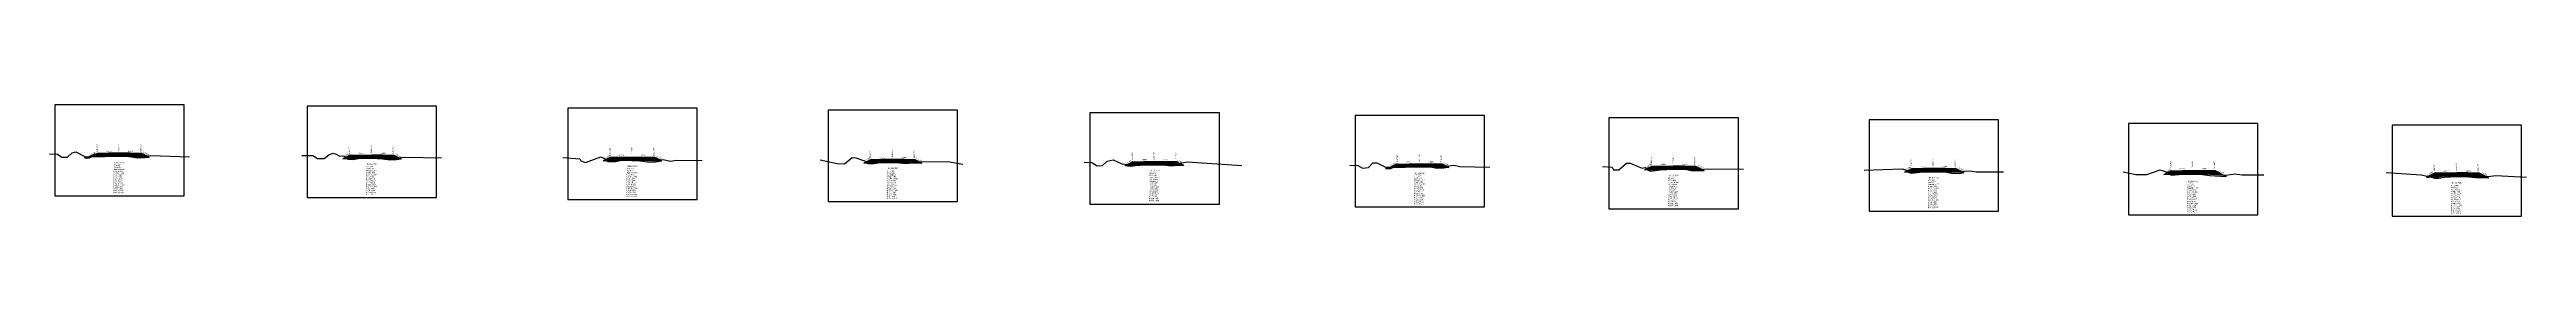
# Model space of a CAD drawing. Extents: x -7 to 78429, y 1189 to 1262.
# Drawn here: x 65571 to 66139, y 1199 to 1224 of the extents above; entities that cross this region are included whole.
import ezdxf
from ezdxf.enums import TextEntityAlignment as Align

# ---------------------------------------------------------------- set-up
doc = ezdxf.new("R2010")
doc.units = 0

msp = doc.modelspace()

# ---------------------------------------------------------------- linework, layer by layer
at = {"layer": 'A4_BORDER', "color": 7}
for points in [[(65572.356, 1203.246), (65602.056, 1203.246), (65602.056, 1224.246), (65572.356, 1224.246), (65572.356, 1203.246)], [(65630.261, 1202.916), (65659.961, 1202.916), (65659.961, 1223.916), (65630.261, 1223.916), (65630.261, 1202.916)], [(65690.039, 1202.453), (65719.739, 1202.453), (65719.739, 1223.453), (65690.039, 1223.453), (65690.039, 1202.453)], [(65749.778, 1201.961), (65779.478, 1201.961), (65779.478, 1222.961), (65749.778, 1222.961), (65749.778, 1201.961)], [(65809.844, 1201.403), (65839.544, 1201.403), (65839.544, 1222.403), (65809.844, 1222.403), (65809.844, 1201.403)], [(65870.677, 1200.757), (65900.377, 1200.757), (65900.377, 1221.757), (65870.677, 1221.757), (65870.677, 1200.757)], [(65928.9, 1200.257), (65958.6, 1200.257), (65958.6, 1221.257), (65928.9, 1221.257), (65928.9, 1200.257)], [(65988.579, 1199.778), (66018.279, 1199.778), (66018.279, 1220.778), (65988.579, 1220.778), (65988.579, 1199.778)], [(66048.07, 1198.917), (66077.77, 1198.917), (66077.77, 1219.917), (66048.07, 1219.917), (66048.07, 1198.917)], [(66108.572, 1198.582), (66138.272, 1198.582), (66138.272, 1219.582), (66108.572, 1219.582), (66108.572, 1198.582)]]:
    msp.add_lwpolyline(points, dxfattribs=at)
at = {"layer": 'CLEAR_GROUND', "color": 8}
for points in [[(65579.155, 1212.096), (65579.369, 1211.987), (65580.343, 1212.006), (65581.622, 1212.637), (65582.423, 1212.327), (65584.888, 1212.404), (65587.197, 1212.413), (65589.387, 1212.316), (65591.46, 1212.055), (65593.002, 1212.11), (65594.008, 1212.195)], [(65638.855, 1212.003), (65639.646, 1211.735), (65640.651, 1211.669), (65642.491, 1211.922), (65645.069, 1211.938), (65647.569, 1211.78), (65649.205, 1211.593), (65650.799, 1211.667), (65651.841, 1211.766)], [(65698.555, 1211.477), (65699.277, 1211.151), (65700.978, 1211.222), (65702.529, 1211.497), (65703.722, 1211.52), (65704.851, 1211.424), (65706.618, 1211.306), (65708.335, 1211.085), (65709.708, 1211.054), (65711.096, 1211.294), (65711.568, 1211.304)], [(65758.255, 1210.95), (65758.882, 1210.727), (65759.797, 1210.669), (65760.821, 1210.83), (65761.78, 1210.967), (65764.605, 1210.952), (65766.144, 1210.911), (65767.59, 1210.737), (65769.011, 1210.845), (65771.177, 1210.862)], [(65817.955, 1210.253), (65819.152, 1210.11), (65820.945, 1210.357), (65824.685, 1210.498), (65826.542, 1210.447), (65827.877, 1210.286), (65829.273, 1210.299), (65830.807, 1210.565)], [(65877.655, 1209.607), (65878.845, 1209.538), (65880.179, 1210.264), (65880.654, 1209.968), (65885.532, 1210.034), (65888.003, 1209.935), (65889.31, 1209.672), (65891.027, 1209.718), (65892.052, 1209.844)], [(65937.355, 1209.395), (65938.462, 1208.991), (65940.676, 1209.288), (65943.757, 1209.421), (65946.375, 1209.388), (65948.156, 1209.015), (65950.645, 1209.102), (65950.72, 1209.107)], [(65997.055, 1208.89), (65998.205, 1208.51), (66000.298, 1208.716), (66003.434, 1208.831), (66006.325, 1208.728), (66007.48, 1208.526), (66009.243, 1208.424), (66010.328, 1208.628)], [(66056.755, 1208.481), (66058.046, 1208.069), (66060.418, 1208.288), (66062.906, 1208.277), (66065.065, 1208.221), (66066.774, 1207.948), (66070.512, 1207.767)], [(66116.455, 1207.565), (66116.637, 1207.527), (66117.303, 1207.685), (66118.258, 1207.385), (66119.319, 1207.36), (66120.595, 1207.55), (66123.435, 1207.744), (66126.168, 1207.678), (66127.786, 1207.464), (66130.55, 1207.419), (66130.654, 1207.432)]]:
    msp.add_lwpolyline(points, dxfattribs=at)
at = {"layer": 'DESIGN_ROAD_TRIMMED', "color": 1}
for points in [[(65579.155, 1212.096), (65580.206, 1212.096), (65582.206, 1213.096), (65582.206, 1213.096), (65582.101, 1213.043), (65582.101, 1213.043), (65581.785, 1212.885), (65581.785, 1212.885), (65581.47, 1212.728), (65581.47, 1212.728), (65581.154, 1212.57), (65581.154, 1212.57), (65580.838, 1212.412), (65580.838, 1212.412), (65580.522, 1212.254), (65587.206, 1212.421), (65587.206, 1212.571), (65587.206, 1212.571), (65587.206, 1212.721), (65587.206, 1212.721), (65587.206, 1212.871), (65587.206, 1212.871), (65587.206, 1213.021), (65587.206, 1213.021), (65587.206, 1213.171), (65587.206, 1213.171), (65587.206, 1213.221), (65587.206, 1213.221), (65587.206, 1213.221), (65587.206, 1213.221), (65587.206, 1213.221), (65587.206, 1213.171), (65587.206, 1213.171), (65587.206, 1213.021), (65587.206, 1213.021), (65587.206, 1212.871), (65587.206, 1212.871), (65587.206, 1212.721), (65587.206, 1212.721), (65587.206, 1212.571), (65587.206, 1212.571), (65587.206, 1212.421), (65593.891, 1212.254), (65593.575, 1212.412), (65593.575, 1212.412), (65593.259, 1212.57), (65593.259, 1212.57), (65592.943, 1212.728), (65592.943, 1212.728), (65592.627, 1212.885), (65592.627, 1212.885), (65592.312, 1213.043), (65592.312, 1213.043), (65592.206, 1213.096), (65592.206, 1213.096), (65594.008, 1212.195)], [(65638.855, 1212.003), (65640.111, 1212.631), (65640.111, 1212.631), (65640.006, 1212.578), (65640.006, 1212.578), (65639.69, 1212.42), (65639.69, 1212.42), (65639.374, 1212.263), (65639.374, 1212.263), (65639.059, 1212.105), (65639.059, 1212.105), (65638.743, 1211.947), (65638.743, 1211.947), (65638.427, 1211.789), (65645.111, 1211.956), (65645.111, 1212.106), (65645.111, 1212.106), (65645.111, 1212.256), (65645.111, 1212.256), (65645.111, 1212.406), (65645.111, 1212.406), (65645.111, 1212.556), (65645.111, 1212.556), (65645.111, 1212.706), (65645.111, 1212.706), (65645.111, 1212.756), (65645.111, 1212.756), (65645.111, 1212.756), (65645.111, 1212.756), (65645.111, 1212.756), (65645.111, 1212.706), (65645.111, 1212.706), (65645.111, 1212.556), (65645.111, 1212.556), (65645.111, 1212.406), (65645.111, 1212.406), (65645.111, 1212.256), (65645.111, 1212.256), (65645.111, 1212.106), (65645.111, 1212.106), (65645.111, 1211.956), (65651.796, 1211.789), (65651.48, 1211.947), (65651.48, 1211.947), (65651.164, 1212.105), (65651.164, 1212.105), (65650.848, 1212.263), (65650.848, 1212.263), (65650.532, 1212.42), (65650.532, 1212.42), (65650.217, 1212.578), (65650.217, 1212.578), (65650.111, 1212.631), (65650.111, 1212.631), (65651.841, 1211.766)], [(65698.555, 1211.477), (65699.889, 1212.144), (65699.889, 1212.144), (65699.783, 1212.091), (65699.783, 1212.091), (65699.468, 1211.933), (65699.468, 1211.933), (65699.152, 1211.776), (65699.152, 1211.776), (65698.836, 1211.618), (65698.836, 1211.618), (65698.52, 1211.46), (65698.52, 1211.46), (65698.204, 1211.302), (65704.889, 1211.469), (65704.889, 1211.619), (65704.889, 1211.619), (65704.889, 1211.769), (65704.889, 1211.769), (65704.889, 1211.919), (65704.889, 1211.919), (65704.889, 1212.069), (65704.889, 1212.069), (65704.889, 1212.219), (65704.889, 1212.219), (65704.889, 1212.269), (65704.889, 1212.269), (65704.889, 1212.269), (65704.889, 1212.269), (65704.889, 1212.269), (65704.889, 1212.219), (65704.889, 1212.219), (65704.889, 1212.069), (65704.889, 1212.069), (65704.889, 1211.919), (65704.889, 1211.919), (65704.889, 1211.769), (65704.889, 1211.769), (65704.889, 1211.619), (65704.889, 1211.619), (65704.889, 1211.469), (65711.573, 1211.302), (65711.257, 1211.46), (65711.257, 1211.46), (65710.941, 1211.618), (65710.941, 1211.618), (65710.625, 1211.776), (65710.625, 1211.776), (65710.31, 1211.933), (65710.31, 1211.933), (65709.994, 1212.091), (65709.994, 1212.091), (65709.889, 1212.144), (65709.889, 1212.144), (65711.568, 1211.304)], [(65758.255, 1210.95), (65759.628, 1211.636), (65759.628, 1211.636), (65759.523, 1211.583), (65759.523, 1211.583), (65759.207, 1211.425), (65759.207, 1211.425), (65758.891, 1211.268), (65758.891, 1211.268), (65758.575, 1211.11), (65758.575, 1211.11), (65758.26, 1210.952), (65758.26, 1210.952), (65757.944, 1210.794), (65764.628, 1210.961), (65764.628, 1211.111), (65764.628, 1211.111), (65764.628, 1211.261), (65764.628, 1211.261), (65764.628, 1211.411), (65764.628, 1211.411), (65764.628, 1211.561), (65764.628, 1211.561), (65764.628, 1211.711), (65764.628, 1211.711), (65764.628, 1211.761), (65764.628, 1211.761), (65764.628, 1211.761), (65764.628, 1211.761), (65764.628, 1211.761), (65764.628, 1211.711), (65764.628, 1211.711), (65764.628, 1211.561), (65764.628, 1211.561), (65764.628, 1211.411), (65764.628, 1211.411), (65764.628, 1211.261), (65764.628, 1211.261), (65764.628, 1211.111), (65764.628, 1211.111), (65764.628, 1210.961), (65771.312, 1210.794), (65770.996, 1210.952), (65770.996, 1210.952), (65770.681, 1211.11), (65770.681, 1211.11), (65770.365, 1211.268), (65770.365, 1211.268), (65770.049, 1211.425), (65770.049, 1211.425), (65769.733, 1211.583), (65769.733, 1211.583), (65769.628, 1211.636), (65769.628, 1211.636), (65771.177, 1210.862)], [(65817.955, 1210.253), (65819.694, 1211.122), (65819.694, 1211.122), (65819.589, 1211.069), (65819.589, 1211.069), (65819.273, 1210.911), (65819.273, 1210.911), (65818.957, 1210.754), (65818.957, 1210.754), (65818.641, 1210.596), (65818.641, 1210.596), (65818.326, 1210.438), (65818.326, 1210.438), (65818.01, 1210.28), (65824.694, 1210.447), (65824.694, 1210.597), (65824.694, 1210.597), (65824.694, 1210.747), (65824.694, 1210.747), (65824.694, 1210.897), (65824.694, 1210.897), (65824.694, 1211.047), (65824.694, 1211.047), (65824.694, 1211.197), (65824.694, 1211.197), (65824.694, 1211.247), (65824.694, 1211.247), (65824.694, 1211.247), (65824.694, 1211.247), (65824.694, 1211.247), (65824.694, 1211.197), (65824.694, 1211.197), (65824.694, 1211.047), (65824.694, 1211.047), (65824.694, 1210.897), (65824.694, 1210.897), (65824.694, 1210.747), (65824.694, 1210.747), (65824.694, 1210.597), (65824.694, 1210.597), (65824.694, 1210.447), (65831.378, 1210.28), (65831.062, 1210.438), (65831.062, 1210.438), (65830.747, 1210.596), (65830.747, 1210.596), (65830.431, 1210.754), (65830.431, 1210.754), (65830.115, 1210.911), (65830.115, 1210.911), (65829.799, 1211.069), (65829.799, 1211.069), (65829.694, 1211.122), (65829.694, 1211.122), (65830.807, 1210.565)], [(65877.655, 1209.607), (65878.527, 1209.607), (65880.527, 1210.607), (65880.527, 1210.607), (65880.422, 1210.554), (65880.422, 1210.554), (65880.106, 1210.396), (65880.106, 1210.396), (65879.79, 1210.239), (65879.79, 1210.239), (65879.474, 1210.081), (65879.474, 1210.081), (65879.158, 1209.923), (65879.158, 1209.923), (65878.843, 1209.765), (65885.527, 1209.932), (65885.527, 1210.082), (65885.527, 1210.082), (65885.527, 1210.232), (65885.527, 1210.232), (65885.527, 1210.382), (65885.527, 1210.382), (65885.527, 1210.532), (65885.527, 1210.532), (65885.527, 1210.682), (65885.527, 1210.682), (65885.527, 1210.732), (65885.527, 1210.732), (65885.527, 1210.732), (65885.527, 1210.732), (65885.527, 1210.732), (65885.527, 1210.682), (65885.527, 1210.682), (65885.527, 1210.532), (65885.527, 1210.532), (65885.527, 1210.382), (65885.527, 1210.382), (65885.527, 1210.232), (65885.527, 1210.232), (65885.527, 1210.082), (65885.527, 1210.082), (65885.527, 1209.932), (65892.211, 1209.765), (65891.895, 1209.923), (65891.895, 1209.923), (65891.58, 1210.081), (65891.58, 1210.081), (65891.264, 1210.239), (65891.264, 1210.239), (65890.948, 1210.396), (65890.948, 1210.396), (65890.632, 1210.554), (65890.632, 1210.554), (65890.527, 1210.607), (65890.527, 1210.607), (65892.052, 1209.844)], [(65937.355, 1209.395), (65938.75, 1210.092), (65938.75, 1210.092), (65938.645, 1210.039), (65938.645, 1210.039), (65938.329, 1209.881), (65938.329, 1209.881), (65938.013, 1209.724), (65938.013, 1209.724), (65937.697, 1209.566), (65937.697, 1209.566), (65937.382, 1209.408), (65937.382, 1209.408), (65937.066, 1209.25), (65943.75, 1209.417), (65943.75, 1209.567), (65943.75, 1209.567), (65943.75, 1209.717), (65943.75, 1209.717), (65943.75, 1209.867), (65943.75, 1209.867), (65943.75, 1210.017), (65943.75, 1210.017), (65943.75, 1210.167), (65943.75, 1210.167), (65943.75, 1210.217), (65943.75, 1210.217), (65943.75, 1210.217), (65943.75, 1210.217), (65943.75, 1210.217), (65943.75, 1210.167), (65943.75, 1210.167), (65943.75, 1210.017), (65943.75, 1210.017), (65943.75, 1209.867), (65943.75, 1209.867), (65943.75, 1209.717), (65943.75, 1209.717), (65943.75, 1209.567), (65943.75, 1209.567), (65943.75, 1209.417), (65950.434, 1209.25), (65950.119, 1209.408), (65950.119, 1209.408), (65949.803, 1209.566), (65949.803, 1209.566), (65949.487, 1209.724), (65949.487, 1209.724), (65949.171, 1209.881), (65949.171, 1209.881), (65948.855, 1210.039), (65948.855, 1210.039), (65948.75, 1210.092), (65948.75, 1210.092), (65950.72, 1209.107)], [(65997.055, 1208.89), (65998.429, 1209.577), (65998.429, 1209.577), (65998.324, 1209.524), (65998.324, 1209.524), (65998.008, 1209.366), (65998.008, 1209.366), (65997.692, 1209.209), (65997.692, 1209.209), (65997.376, 1209.051), (65997.376, 1209.051), (65997.06, 1208.893), (65997.06, 1208.893), (65996.745, 1208.735), (66003.429, 1208.902), (66003.429, 1209.052), (66003.429, 1209.052), (66003.429, 1209.202), (66003.429, 1209.202), (66003.429, 1209.352), (66003.429, 1209.352), (66003.429, 1209.502), (66003.429, 1209.502), (66003.429, 1209.652), (66003.429, 1209.652), (66003.429, 1209.702), (66003.429, 1209.702), (66003.429, 1209.702), (66003.429, 1209.702), (66003.429, 1209.702), (66003.429, 1209.652), (66003.429, 1209.652), (66003.429, 1209.502), (66003.429, 1209.502), (66003.429, 1209.352), (66003.429, 1209.352), (66003.429, 1209.202), (66003.429, 1209.202), (66003.429, 1209.052), (66003.429, 1209.052), (66003.429, 1208.902), (66010.113, 1208.735), (66009.797, 1208.893), (66009.797, 1208.893), (66009.482, 1209.051), (66009.482, 1209.051), (66009.166, 1209.209), (66009.166, 1209.209), (66008.85, 1209.366), (66008.85, 1209.366), (66008.534, 1209.524), (66008.534, 1209.524), (66008.429, 1209.577), (66008.429, 1209.577), (66010.328, 1208.628)], [(66056.755, 1208.481), (66057.92, 1209.063), (66057.92, 1209.063), (66057.815, 1209.01), (66057.815, 1209.01), (66057.499, 1208.852), (66057.499, 1208.852), (66057.183, 1208.695), (66057.183, 1208.695), (66056.868, 1208.537), (66056.868, 1208.537), (66056.552, 1208.379), (66056.552, 1208.379), (66056.236, 1208.221), (66062.92, 1208.388), (66062.92, 1208.538), (66062.92, 1208.538), (66062.92, 1208.688), (66062.92, 1208.688), (66062.92, 1208.838), (66062.92, 1208.838), (66062.92, 1208.988), (66062.92, 1208.988), (66062.92, 1209.138), (66062.92, 1209.138), (66062.92, 1209.188), (66062.92, 1209.188), (66062.92, 1209.188), (66062.92, 1209.188), (66062.92, 1209.188), (66062.92, 1209.138), (66062.92, 1209.138), (66062.92, 1208.988), (66062.92, 1208.988), (66062.92, 1208.838), (66062.92, 1208.838), (66062.92, 1208.688), (66062.92, 1208.688), (66062.92, 1208.538), (66062.92, 1208.538), (66062.92, 1208.388), (66069.604, 1208.221), (66069.289, 1208.379), (66069.289, 1208.379), (66068.973, 1208.537), (66068.973, 1208.537), (66068.657, 1208.695), (66068.657, 1208.695), (66068.341, 1208.852), (66068.341, 1208.852), (66068.025, 1209.01), (66068.025, 1209.01), (66067.92, 1209.063), (66067.92, 1209.063), (66070.512, 1207.767)], [(66116.455, 1207.565), (66118.422, 1208.548), (66118.422, 1208.548), (66118.316, 1208.495), (66118.316, 1208.495), (66118.001, 1208.337), (66118.001, 1208.337), (66117.685, 1208.18), (66117.685, 1208.18), (66117.369, 1208.022), (66117.369, 1208.022), (66117.053, 1207.864), (66117.053, 1207.864), (66116.737, 1207.706), (66123.422, 1207.873), (66123.422, 1208.023), (66123.422, 1208.023), (66123.422, 1208.173), (66123.422, 1208.173), (66123.422, 1208.323), (66123.422, 1208.323), (66123.422, 1208.473), (66123.422, 1208.473), (66123.422, 1208.623), (66123.422, 1208.623), (66123.422, 1208.673), (66123.422, 1208.673), (66123.422, 1208.673), (66123.422, 1208.673), (66123.422, 1208.673), (66123.422, 1208.623), (66123.422, 1208.623), (66123.422, 1208.473), (66123.422, 1208.473), (66123.422, 1208.323), (66123.422, 1208.323), (66123.422, 1208.173), (66123.422, 1208.173), (66123.422, 1208.023), (66123.422, 1208.023), (66123.422, 1207.873), (66130.106, 1207.706), (66129.79, 1207.864), (66129.79, 1207.864), (66129.474, 1208.022), (66129.474, 1208.022), (66129.159, 1208.18), (66129.159, 1208.18), (66128.843, 1208.337), (66128.843, 1208.337), (66128.527, 1208.495), (66128.527, 1208.495), (66128.422, 1208.548), (66128.422, 1208.548), (66130.654, 1207.432)]]:
    msp.add_lwpolyline(points, dxfattribs=at)
at = {"layer": 'FINISHED_ROAD', "color": 2}
for points in [[(65580.206, 1212.096), (65582.206, 1213.096), (65582.206, 1213.096), (65587.206, 1213.221), (65592.206, 1213.096), (65592.206, 1213.096)], [(65640.111, 1212.631), (65640.111, 1212.631), (65645.111, 1212.756), (65650.111, 1212.631), (65650.111, 1212.631)], [(65699.889, 1212.144), (65699.889, 1212.144), (65704.889, 1212.269), (65709.889, 1212.144), (65709.889, 1212.144)], [(65759.628, 1211.636), (65759.628, 1211.636), (65764.628, 1211.761), (65769.628, 1211.636), (65769.628, 1211.636)], [(65819.694, 1211.122), (65819.694, 1211.122), (65824.694, 1211.247), (65829.694, 1211.122), (65829.694, 1211.122)], [(65878.527, 1209.607), (65880.527, 1210.607), (65880.527, 1210.607), (65885.527, 1210.732), (65890.527, 1210.607), (65890.527, 1210.607)], [(65938.75, 1210.092), (65938.75, 1210.092), (65943.75, 1210.217), (65948.75, 1210.092), (65948.75, 1210.092)], [(65998.429, 1209.577), (65998.429, 1209.577), (66003.429, 1209.702), (66008.429, 1209.577), (66008.429, 1209.577)], [(66057.92, 1209.063), (66057.92, 1209.063), (66062.92, 1209.188), (66067.92, 1209.063), (66067.92, 1209.063)], [(66118.422, 1208.548), (66118.422, 1208.548), (66123.422, 1208.673), (66128.422, 1208.548), (66128.422, 1208.548)]]:
    msp.add_lwpolyline(points, dxfattribs=at)
at = {"layer": 'LAYER_0', "color": 4}
for points in [[(65582.206, 1213.096), (65582.101, 1213.043), (65587.206, 1213.171), (65587.206, 1213.221)], [(65640.111, 1212.631), (65640.006, 1212.578), (65645.111, 1212.706), (65645.111, 1212.756)], [(65699.889, 1212.144), (65699.783, 1212.091), (65704.889, 1212.219), (65704.889, 1212.269)], [(65759.628, 1211.636), (65759.523, 1211.583), (65764.628, 1211.711), (65764.628, 1211.761)], [(65819.694, 1211.122), (65819.589, 1211.069), (65824.694, 1211.197), (65824.694, 1211.247)], [(65880.527, 1210.607), (65880.422, 1210.554), (65885.527, 1210.682), (65885.527, 1210.732)], [(65938.75, 1210.092), (65938.645, 1210.039), (65943.75, 1210.167), (65943.75, 1210.217)], [(65998.429, 1209.577), (65998.324, 1209.524), (66003.429, 1209.652), (66003.429, 1209.702)], [(66057.92, 1209.063), (66057.815, 1209.01), (66062.92, 1209.138), (66062.92, 1209.188)], [(66118.422, 1208.548), (66118.316, 1208.495), (66123.422, 1208.623), (66123.422, 1208.673)]]:
    msp.add_lwpolyline(points, dxfattribs=at)
at = {"layer": 'LAYER_1', "color": 4}
for points in [[(65582.101, 1213.043), (65581.785, 1212.885), (65587.206, 1213.021), (65587.206, 1213.171)], [(65640.006, 1212.578), (65639.69, 1212.42), (65645.111, 1212.556), (65645.111, 1212.706)], [(65699.783, 1212.091), (65699.468, 1211.933), (65704.889, 1212.069), (65704.889, 1212.219)], [(65759.523, 1211.583), (65759.207, 1211.425), (65764.628, 1211.561), (65764.628, 1211.711)], [(65819.589, 1211.069), (65819.273, 1210.911), (65824.694, 1211.047), (65824.694, 1211.197)], [(65880.422, 1210.554), (65880.106, 1210.396), (65885.527, 1210.532), (65885.527, 1210.682)], [(65938.645, 1210.039), (65938.329, 1209.881), (65943.75, 1210.017), (65943.75, 1210.167)], [(65998.324, 1209.524), (65998.008, 1209.366), (66003.429, 1209.502), (66003.429, 1209.652)], [(66057.815, 1209.01), (66057.499, 1208.852), (66062.92, 1208.988), (66062.92, 1209.138)], [(66118.316, 1208.495), (66118.001, 1208.337), (66123.422, 1208.473), (66123.422, 1208.623)]]:
    msp.add_lwpolyline(points, dxfattribs=at)
at = {"layer": 'LAYER_10', "color": 6}
for points in [[(65593.259, 1212.57), (65593.575, 1212.412), (65587.206, 1212.571), (65587.206, 1212.721)], [(65651.164, 1212.105), (65651.48, 1211.947), (65645.111, 1212.106), (65645.111, 1212.256)], [(65710.941, 1211.618), (65711.257, 1211.46), (65704.889, 1211.619), (65704.889, 1211.769)], [(65770.681, 1211.11), (65770.996, 1210.952), (65764.628, 1211.111), (65764.628, 1211.261)], [(65830.747, 1210.596), (65831.062, 1210.438), (65824.694, 1210.597), (65824.694, 1210.747)], [(65891.58, 1210.081), (65891.895, 1209.923), (65885.527, 1210.082), (65885.527, 1210.232)], [(65949.803, 1209.566), (65950.119, 1209.408), (65943.75, 1209.567), (65943.75, 1209.717)], [(66009.482, 1209.051), (66009.797, 1208.893), (66003.429, 1209.052), (66003.429, 1209.202)], [(66068.973, 1208.537), (66069.289, 1208.379), (66062.92, 1208.538), (66062.92, 1208.688)], [(66129.474, 1208.022), (66129.79, 1207.864), (66123.422, 1208.023), (66123.422, 1208.173)]]:
    msp.add_lwpolyline(points, dxfattribs=at)
at = {"layer": 'LAYER_11', "color": 6}
for points in [[(65593.575, 1212.412), (65593.891, 1212.254), (65587.206, 1212.421), (65587.206, 1212.571)], [(65651.48, 1211.947), (65651.796, 1211.789), (65645.111, 1211.956), (65645.111, 1212.106)], [(65711.257, 1211.46), (65711.573, 1211.302), (65704.889, 1211.469), (65704.889, 1211.619)], [(65770.996, 1210.952), (65771.312, 1210.794), (65764.628, 1210.961), (65764.628, 1211.111)], [(65831.062, 1210.438), (65831.378, 1210.28), (65824.694, 1210.447), (65824.694, 1210.597)], [(65891.895, 1209.923), (65892.211, 1209.765), (65885.527, 1209.932), (65885.527, 1210.082)], [(65950.119, 1209.408), (65950.434, 1209.25), (65943.75, 1209.417), (65943.75, 1209.567)], [(66009.797, 1208.893), (66010.113, 1208.735), (66003.429, 1208.902), (66003.429, 1209.052)], [(66069.289, 1208.379), (66069.604, 1208.221), (66062.92, 1208.388), (66062.92, 1208.538)], [(66129.79, 1207.864), (66130.106, 1207.706), (66123.422, 1207.873), (66123.422, 1208.023)]]:
    msp.add_lwpolyline(points, dxfattribs=at)
at = {"layer": 'LAYER_2', "color": 4}
for points in [[(65581.785, 1212.885), (65581.47, 1212.728), (65587.206, 1212.871), (65587.206, 1213.021)], [(65639.69, 1212.42), (65639.374, 1212.263), (65645.111, 1212.406), (65645.111, 1212.556)], [(65699.468, 1211.933), (65699.152, 1211.776), (65704.889, 1211.919), (65704.889, 1212.069)], [(65759.207, 1211.425), (65758.891, 1211.268), (65764.628, 1211.411), (65764.628, 1211.561)], [(65819.273, 1210.911), (65818.957, 1210.754), (65824.694, 1210.897), (65824.694, 1211.047)], [(65880.106, 1210.396), (65879.79, 1210.239), (65885.527, 1210.382), (65885.527, 1210.532)], [(65938.329, 1209.881), (65938.013, 1209.724), (65943.75, 1209.867), (65943.75, 1210.017)], [(65998.008, 1209.366), (65997.692, 1209.209), (66003.429, 1209.352), (66003.429, 1209.502)], [(66057.499, 1208.852), (66057.183, 1208.695), (66062.92, 1208.838), (66062.92, 1208.988)], [(66118.001, 1208.337), (66117.685, 1208.18), (66123.422, 1208.323), (66123.422, 1208.473)]]:
    msp.add_lwpolyline(points, dxfattribs=at)
at = {"layer": 'LAYER_3', "color": 4}
for points in [[(65581.47, 1212.728), (65581.154, 1212.57), (65587.206, 1212.721), (65587.206, 1212.871)], [(65639.374, 1212.263), (65639.059, 1212.105), (65645.111, 1212.256), (65645.111, 1212.406)], [(65699.152, 1211.776), (65698.836, 1211.618), (65704.889, 1211.769), (65704.889, 1211.919)], [(65758.891, 1211.268), (65758.575, 1211.11), (65764.628, 1211.261), (65764.628, 1211.411)], [(65818.957, 1210.754), (65818.641, 1210.596), (65824.694, 1210.747), (65824.694, 1210.897)], [(65879.79, 1210.239), (65879.474, 1210.081), (65885.527, 1210.232), (65885.527, 1210.382)], [(65938.013, 1209.724), (65937.697, 1209.566), (65943.75, 1209.717), (65943.75, 1209.867)], [(65997.692, 1209.209), (65997.376, 1209.051), (66003.429, 1209.202), (66003.429, 1209.352)], [(66057.183, 1208.695), (66056.868, 1208.537), (66062.92, 1208.688), (66062.92, 1208.838)], [(66117.685, 1208.18), (66117.369, 1208.022), (66123.422, 1208.173), (66123.422, 1208.323)]]:
    msp.add_lwpolyline(points, dxfattribs=at)
at = {"layer": 'LAYER_4', "color": 4}
for points in [[(65581.154, 1212.57), (65580.838, 1212.412), (65587.206, 1212.571), (65587.206, 1212.721)], [(65639.059, 1212.105), (65638.743, 1211.947), (65645.111, 1212.106), (65645.111, 1212.256)], [(65698.836, 1211.618), (65698.52, 1211.46), (65704.889, 1211.619), (65704.889, 1211.769)], [(65758.575, 1211.11), (65758.26, 1210.952), (65764.628, 1211.111), (65764.628, 1211.261)], [(65818.641, 1210.596), (65818.326, 1210.438), (65824.694, 1210.597), (65824.694, 1210.747)], [(65879.474, 1210.081), (65879.158, 1209.923), (65885.527, 1210.082), (65885.527, 1210.232)], [(65937.697, 1209.566), (65937.382, 1209.408), (65943.75, 1209.567), (65943.75, 1209.717)], [(65997.376, 1209.051), (65997.06, 1208.893), (66003.429, 1209.052), (66003.429, 1209.202)], [(66056.868, 1208.537), (66056.552, 1208.379), (66062.92, 1208.538), (66062.92, 1208.688)], [(66117.369, 1208.022), (66117.053, 1207.864), (66123.422, 1208.023), (66123.422, 1208.173)]]:
    msp.add_lwpolyline(points, dxfattribs=at)
at = {"layer": 'LAYER_5', "color": 4}
for points in [[(65580.838, 1212.412), (65580.522, 1212.254), (65587.206, 1212.421), (65587.206, 1212.571)], [(65638.743, 1211.947), (65638.427, 1211.789), (65645.111, 1211.956), (65645.111, 1212.106)], [(65698.52, 1211.46), (65698.204, 1211.302), (65704.889, 1211.469), (65704.889, 1211.619)], [(65758.26, 1210.952), (65757.944, 1210.794), (65764.628, 1210.961), (65764.628, 1211.111)], [(65818.326, 1210.438), (65818.01, 1210.28), (65824.694, 1210.447), (65824.694, 1210.597)], [(65879.158, 1209.923), (65878.843, 1209.765), (65885.527, 1209.932), (65885.527, 1210.082)], [(65937.382, 1209.408), (65937.066, 1209.25), (65943.75, 1209.417), (65943.75, 1209.567)], [(65997.06, 1208.893), (65996.745, 1208.735), (66003.429, 1208.902), (66003.429, 1209.052)], [(66056.552, 1208.379), (66056.236, 1208.221), (66062.92, 1208.388), (66062.92, 1208.538)], [(66117.053, 1207.864), (66116.737, 1207.706), (66123.422, 1207.873), (66123.422, 1208.023)]]:
    msp.add_lwpolyline(points, dxfattribs=at)
at = {"layer": 'LAYER_6', "color": 6}
for points in [[(65592.206, 1213.096), (65592.312, 1213.043), (65587.206, 1213.171), (65587.206, 1213.221)], [(65650.111, 1212.631), (65650.217, 1212.578), (65645.111, 1212.706), (65645.111, 1212.756)], [(65709.889, 1212.144), (65709.994, 1212.091), (65704.889, 1212.219), (65704.889, 1212.269)], [(65769.628, 1211.636), (65769.733, 1211.583), (65764.628, 1211.711), (65764.628, 1211.761)], [(65829.694, 1211.122), (65829.799, 1211.069), (65824.694, 1211.197), (65824.694, 1211.247)], [(65890.527, 1210.607), (65890.632, 1210.554), (65885.527, 1210.682), (65885.527, 1210.732)], [(65948.75, 1210.092), (65948.855, 1210.039), (65943.75, 1210.167), (65943.75, 1210.217)], [(66008.429, 1209.577), (66008.534, 1209.524), (66003.429, 1209.652), (66003.429, 1209.702)], [(66067.92, 1209.063), (66068.025, 1209.01), (66062.92, 1209.138), (66062.92, 1209.188)], [(66128.422, 1208.548), (66128.527, 1208.495), (66123.422, 1208.623), (66123.422, 1208.673)]]:
    msp.add_lwpolyline(points, dxfattribs=at)
at = {"layer": 'LAYER_7', "color": 6}
for points in [[(65592.312, 1213.043), (65592.627, 1212.885), (65587.206, 1213.021), (65587.206, 1213.171)], [(65650.217, 1212.578), (65650.532, 1212.42), (65645.111, 1212.556), (65645.111, 1212.706)], [(65709.994, 1212.091), (65710.31, 1211.933), (65704.889, 1212.069), (65704.889, 1212.219)], [(65769.733, 1211.583), (65770.049, 1211.425), (65764.628, 1211.561), (65764.628, 1211.711)], [(65829.799, 1211.069), (65830.115, 1210.911), (65824.694, 1211.047), (65824.694, 1211.197)], [(65890.632, 1210.554), (65890.948, 1210.396), (65885.527, 1210.532), (65885.527, 1210.682)], [(65948.855, 1210.039), (65949.171, 1209.881), (65943.75, 1210.017), (65943.75, 1210.167)], [(66008.534, 1209.524), (66008.85, 1209.366), (66003.429, 1209.502), (66003.429, 1209.652)], [(66068.025, 1209.01), (66068.341, 1208.852), (66062.92, 1208.988), (66062.92, 1209.138)], [(66128.527, 1208.495), (66128.843, 1208.337), (66123.422, 1208.473), (66123.422, 1208.623)]]:
    msp.add_lwpolyline(points, dxfattribs=at)
at = {"layer": 'LAYER_8', "color": 6}
for points in [[(65592.627, 1212.885), (65592.943, 1212.728), (65587.206, 1212.871), (65587.206, 1213.021)], [(65650.532, 1212.42), (65650.848, 1212.263), (65645.111, 1212.406), (65645.111, 1212.556)], [(65710.31, 1211.933), (65710.625, 1211.776), (65704.889, 1211.919), (65704.889, 1212.069)], [(65770.049, 1211.425), (65770.365, 1211.268), (65764.628, 1211.411), (65764.628, 1211.561)], [(65830.115, 1210.911), (65830.431, 1210.754), (65824.694, 1210.897), (65824.694, 1211.047)], [(65890.948, 1210.396), (65891.264, 1210.239), (65885.527, 1210.382), (65885.527, 1210.532)], [(65949.171, 1209.881), (65949.487, 1209.724), (65943.75, 1209.867), (65943.75, 1210.017)], [(66008.85, 1209.366), (66009.166, 1209.209), (66003.429, 1209.352), (66003.429, 1209.502)], [(66068.341, 1208.852), (66068.657, 1208.695), (66062.92, 1208.838), (66062.92, 1208.988)], [(66128.843, 1208.337), (66129.159, 1208.18), (66123.422, 1208.323), (66123.422, 1208.473)]]:
    msp.add_lwpolyline(points, dxfattribs=at)
at = {"layer": 'LAYER_9', "color": 6}
for points in [[(65592.943, 1212.728), (65593.259, 1212.57), (65587.206, 1212.721), (65587.206, 1212.871)], [(65650.848, 1212.263), (65651.164, 1212.105), (65645.111, 1212.256), (65645.111, 1212.406)], [(65710.625, 1211.776), (65710.941, 1211.618), (65704.889, 1211.769), (65704.889, 1211.919)], [(65770.365, 1211.268), (65770.681, 1211.11), (65764.628, 1211.261), (65764.628, 1211.411)], [(65830.431, 1210.754), (65830.747, 1210.596), (65824.694, 1210.747), (65824.694, 1210.897)], [(65891.264, 1210.239), (65891.58, 1210.081), (65885.527, 1210.232), (65885.527, 1210.382)], [(65949.487, 1209.724), (65949.803, 1209.566), (65943.75, 1209.717), (65943.75, 1209.867)], [(66009.166, 1209.209), (66009.482, 1209.051), (66003.429, 1209.202), (66003.429, 1209.352)], [(66068.657, 1208.695), (66068.973, 1208.537), (66062.92, 1208.688), (66062.92, 1208.838)], [(66129.159, 1208.18), (66129.474, 1208.022), (66123.422, 1208.173), (66123.422, 1208.323)]]:
    msp.add_lwpolyline(points, dxfattribs=at)
at = {"layer": 'NATURAL_GROUND', "color": 3}
for points in [[(65571.172, 1212.936), (65572.991, 1212.857), (65573.965, 1212.162), (65575.291, 1212.208), (65576.369, 1213.207), (65577.208, 1213.43), (65579.438, 1212.288), (65580.27, 1212.305), (65581.607, 1212.964), (65582.474, 1212.629), (65584.882, 1212.704), (65587.203, 1212.713), (65589.412, 1212.615), (65591.473, 1212.356), (65592.984, 1212.41), (65594.373, 1212.527), (65603.279, 1212.269)], [(65629.016, 1212.559), (65631.591, 1212.582), (65632.645, 1211.871), (65634.179, 1211.844), (65635.259, 1212.727), (65636.183, 1213.072), (65636.955, 1212.857), (65637.776, 1212.406), (65638.449, 1212.457), (65639.705, 1212.032), (65640.64, 1211.97), (65642.469, 1212.222), (65645.077, 1212.238), (65647.595, 1212.079), (65649.215, 1211.894), (65650.778, 1211.966), (65652.753, 1212.155), (65661.124, 1212.017)], [(65688.904, 1212.085), (65692.848, 1211.771), (65693.068, 1211.349), (65694.088, 1210.946), (65697.618, 1212.23), (65699.336, 1211.454), (65700.946, 1211.521), (65702.5, 1211.797), (65703.732, 1211.82), (65704.874, 1211.723), (65706.648, 1211.605), (65708.358, 1211.385), (65709.686, 1211.355), (65711.067, 1211.593), (65711.908, 1211.612), (65713.624, 1211.26), (65714.976, 1211.504), (65720.891, 1211.415)], [(65747.986, 1211.553), (65751.878, 1210.705), (65753.572, 1210.673), (65755.291, 1212.111), (65756.162, 1212.012), (65758.943, 1211.024), (65759.783, 1210.97), (65760.777, 1211.126), (65761.759, 1211.267), (65764.61, 1211.252), (65766.166, 1211.211), (65767.597, 1211.038), (65768.998, 1211.145), (65777.278, 1211.208), (65780.648, 1210.588)], [(65808.549, 1211.061), (65810.262, 1210.992), (65811.504, 1210.184), (65812.704, 1210.229), (65813.81, 1211.29), (65815.156, 1211.535), (65817.126, 1210.654), (65819.149, 1210.412), (65820.919, 1210.656), (65824.683, 1210.798), (65826.564, 1210.747), (65827.894, 1210.586), (65829.246, 1210.599), (65832.251, 1211.121), (65844.708, 1210.263)], [(65869.474, 1210.342), (65871.316, 1210.25), (65872.381, 1209.674), (65873.741, 1209.813), (65874.773, 1210.872), (65875.672, 1210.908), (65877.683, 1209.906), (65878.777, 1209.843), (65880.189, 1210.611), (65880.738, 1210.269), (65885.536, 1210.334), (65888.039, 1210.234), (65889.336, 1209.972), (65891.005, 1210.017), (65893.371, 1210.31), (65894.71, 1210.032), (65901.545, 1209.857)], [(65927.402, 1210.004), (65929.65, 1209.862), (65929.956, 1209.293), (65931.145, 1209.283), (65932.916, 1210.797), (65933.805, 1210.773), (65936.495, 1209.633), (65937.147, 1209.79), (65938.495, 1209.298), (65940.649, 1209.587), (65943.752, 1209.721), (65946.408, 1209.688), (65948.182, 1209.316), (65950.63, 1209.402), (65951.571, 1209.463), (65959.771, 1209.43)], [(65987.418, 1209.198), (65996.153, 1209.504), (65998.239, 1208.815), (66000.278, 1209.016), (66003.434, 1209.131), (66006.356, 1209.027), (66007.515, 1208.824), (66009.224, 1208.726), (66010.873, 1209.035), (66012.241, 1208.971), (66013.122, 1208.776), (66019.384, 1208.817)], [(66046.881, 1208.803), (66049.78, 1208.182), (66052.335, 1208.2), (66055.345, 1209.244), (66058.079, 1208.374), (66060.405, 1208.588), (66062.91, 1208.577), (66065.093, 1208.52), (66066.805, 1208.246), (66070.51, 1208.067), (66072.5, 1208.351), (66074.138, 1208.132), (66079.121, 1208.08)], [(66107.214, 1208.616), (66115.266, 1208.116), (66116.633, 1207.834), (66117.315, 1207.995), (66118.308, 1207.684), (66119.301, 1207.661), (66120.563, 1207.848), (66123.429, 1208.044), (66126.192, 1207.978), (66127.809, 1207.763), (66130.534, 1207.719), (66132.382, 1207.953), (66139.388, 1207.543)]]:
    msp.add_lwpolyline(points, dxfattribs=at)
at = {"layer": 'STRUCTURE_LEFT', "color": 4}
for points in [[(65582.206, 1213.096), (65582.101, 1213.043), (65582.101, 1213.043), (65581.785, 1212.885), (65581.785, 1212.885), (65581.47, 1212.728), (65581.47, 1212.728), (65581.154, 1212.57), (65581.154, 1212.57), (65580.838, 1212.412), (65580.838, 1212.412), (65580.522, 1212.254), (65587.206, 1212.421), (65587.206, 1212.571), (65587.206, 1212.571), (65587.206, 1212.721), (65587.206, 1212.721), (65587.206, 1212.871), (65587.206, 1212.871), (65587.206, 1213.021), (65587.206, 1213.021), (65587.206, 1213.171), (65587.206, 1213.171), (65587.206, 1213.221), (65587.206, 1213.221)], [(65640.111, 1212.631), (65640.006, 1212.578), (65640.006, 1212.578), (65639.69, 1212.42), (65639.69, 1212.42), (65639.374, 1212.263), (65639.374, 1212.263), (65639.059, 1212.105), (65639.059, 1212.105), (65638.743, 1211.947), (65638.743, 1211.947), (65638.427, 1211.789), (65645.111, 1211.956), (65645.111, 1212.106), (65645.111, 1212.106), (65645.111, 1212.256), (65645.111, 1212.256), (65645.111, 1212.406), (65645.111, 1212.406), (65645.111, 1212.556), (65645.111, 1212.556), (65645.111, 1212.706), (65645.111, 1212.706), (65645.111, 1212.756), (65645.111, 1212.756)], [(65699.889, 1212.144), (65699.783, 1212.091), (65699.783, 1212.091), (65699.468, 1211.933), (65699.468, 1211.933), (65699.152, 1211.776), (65699.152, 1211.776), (65698.836, 1211.618), (65698.836, 1211.618), (65698.52, 1211.46), (65698.52, 1211.46), (65698.204, 1211.302), (65704.889, 1211.469), (65704.889, 1211.619), (65704.889, 1211.619), (65704.889, 1211.769), (65704.889, 1211.769), (65704.889, 1211.919), (65704.889, 1211.919), (65704.889, 1212.069), (65704.889, 1212.069), (65704.889, 1212.219), (65704.889, 1212.219), (65704.889, 1212.269), (65704.889, 1212.269)], [(65759.628, 1211.636), (65759.523, 1211.583), (65759.523, 1211.583), (65759.207, 1211.425), (65759.207, 1211.425), (65758.891, 1211.268), (65758.891, 1211.268), (65758.575, 1211.11), (65758.575, 1211.11), (65758.26, 1210.952), (65758.26, 1210.952), (65757.944, 1210.794), (65764.628, 1210.961), (65764.628, 1211.111), (65764.628, 1211.111), (65764.628, 1211.261), (65764.628, 1211.261), (65764.628, 1211.411), (65764.628, 1211.411), (65764.628, 1211.561), (65764.628, 1211.561), (65764.628, 1211.711), (65764.628, 1211.711), (65764.628, 1211.761), (65764.628, 1211.761)], [(65819.694, 1211.122), (65819.589, 1211.069), (65819.589, 1211.069), (65819.273, 1210.911), (65819.273, 1210.911), (65818.957, 1210.754), (65818.957, 1210.754), (65818.641, 1210.596), (65818.641, 1210.596), (65818.326, 1210.438), (65818.326, 1210.438), (65818.01, 1210.28), (65824.694, 1210.447), (65824.694, 1210.597), (65824.694, 1210.597), (65824.694, 1210.747), (65824.694, 1210.747), (65824.694, 1210.897), (65824.694, 1210.897), (65824.694, 1211.047), (65824.694, 1211.047), (65824.694, 1211.197), (65824.694, 1211.197), (65824.694, 1211.247), (65824.694, 1211.247)], [(65880.527, 1210.607), (65880.422, 1210.554), (65880.422, 1210.554), (65880.106, 1210.396), (65880.106, 1210.396), (65879.79, 1210.239), (65879.79, 1210.239), (65879.474, 1210.081), (65879.474, 1210.081), (65879.158, 1209.923), (65879.158, 1209.923), (65878.843, 1209.765), (65885.527, 1209.932), (65885.527, 1210.082), (65885.527, 1210.082), (65885.527, 1210.232), (65885.527, 1210.232), (65885.527, 1210.382), (65885.527, 1210.382), (65885.527, 1210.532), (65885.527, 1210.532), (65885.527, 1210.682), (65885.527, 1210.682), (65885.527, 1210.732), (65885.527, 1210.732)], [(65938.75, 1210.092), (65938.645, 1210.039), (65938.645, 1210.039), (65938.329, 1209.881), (65938.329, 1209.881), (65938.013, 1209.724), (65938.013, 1209.724), (65937.697, 1209.566), (65937.697, 1209.566), (65937.382, 1209.408), (65937.382, 1209.408), (65937.066, 1209.25), (65943.75, 1209.417), (65943.75, 1209.567), (65943.75, 1209.567), (65943.75, 1209.717), (65943.75, 1209.717), (65943.75, 1209.867), (65943.75, 1209.867), (65943.75, 1210.017), (65943.75, 1210.017), (65943.75, 1210.167), (65943.75, 1210.167), (65943.75, 1210.217), (65943.75, 1210.217)], [(65998.429, 1209.577), (65998.324, 1209.524), (65998.324, 1209.524), (65998.008, 1209.366), (65998.008, 1209.366), (65997.692, 1209.209), (65997.692, 1209.209), (65997.376, 1209.051), (65997.376, 1209.051), (65997.06, 1208.893), (65997.06, 1208.893), (65996.745, 1208.735), (66003.429, 1208.902), (66003.429, 1209.052), (66003.429, 1209.052), (66003.429, 1209.202), (66003.429, 1209.202), (66003.429, 1209.352), (66003.429, 1209.352), (66003.429, 1209.502), (66003.429, 1209.502), (66003.429, 1209.652), (66003.429, 1209.652), (66003.429, 1209.702), (66003.429, 1209.702)], [(66057.92, 1209.063), (66057.815, 1209.01), (66057.815, 1209.01), (66057.499, 1208.852), (66057.499, 1208.852), (66057.183, 1208.695), (66057.183, 1208.695), (66056.868, 1208.537), (66056.868, 1208.537), (66056.552, 1208.379), (66056.552, 1208.379), (66056.236, 1208.221), (66062.92, 1208.388), (66062.92, 1208.538), (66062.92, 1208.538), (66062.92, 1208.688), (66062.92, 1208.688), (66062.92, 1208.838), (66062.92, 1208.838), (66062.92, 1208.988), (66062.92, 1208.988), (66062.92, 1209.138), (66062.92, 1209.138), (66062.92, 1209.188), (66062.92, 1209.188)], [(66118.422, 1208.548), (66118.316, 1208.495), (66118.316, 1208.495), (66118.001, 1208.337), (66118.001, 1208.337), (66117.685, 1208.18), (66117.685, 1208.18), (66117.369, 1208.022), (66117.369, 1208.022), (66117.053, 1207.864), (66117.053, 1207.864), (66116.737, 1207.706), (66123.422, 1207.873), (66123.422, 1208.023), (66123.422, 1208.023), (66123.422, 1208.173), (66123.422, 1208.173), (66123.422, 1208.323), (66123.422, 1208.323), (66123.422, 1208.473), (66123.422, 1208.473), (66123.422, 1208.623), (66123.422, 1208.623), (66123.422, 1208.673), (66123.422, 1208.673)]]:
    msp.add_lwpolyline(points, dxfattribs=at)
at = {"layer": 'STRUCTURE_RIGHT', "color": 6}
for points in [[(65587.206, 1213.221), (65587.206, 1213.221), (65587.206, 1213.171), (65587.206, 1213.171), (65587.206, 1213.021), (65587.206, 1213.021), (65587.206, 1212.871), (65587.206, 1212.871), (65587.206, 1212.721), (65587.206, 1212.721), (65587.206, 1212.571), (65587.206, 1212.571), (65587.206, 1212.421), (65593.891, 1212.254), (65593.575, 1212.412), (65593.575, 1212.412), (65593.259, 1212.57), (65593.259, 1212.57), (65592.943, 1212.728), (65592.943, 1212.728), (65592.627, 1212.885), (65592.627, 1212.885), (65592.312, 1213.043), (65592.312, 1213.043), (65592.206, 1213.096)], [(65645.111, 1212.756), (65645.111, 1212.756), (65645.111, 1212.706), (65645.111, 1212.706), (65645.111, 1212.556), (65645.111, 1212.556), (65645.111, 1212.406), (65645.111, 1212.406), (65645.111, 1212.256), (65645.111, 1212.256), (65645.111, 1212.106), (65645.111, 1212.106), (65645.111, 1211.956), (65651.796, 1211.789), (65651.48, 1211.947), (65651.48, 1211.947), (65651.164, 1212.105), (65651.164, 1212.105), (65650.848, 1212.263), (65650.848, 1212.263), (65650.532, 1212.42), (65650.532, 1212.42), (65650.217, 1212.578), (65650.217, 1212.578), (65650.111, 1212.631)], [(65704.889, 1212.269), (65704.889, 1212.269), (65704.889, 1212.219), (65704.889, 1212.219), (65704.889, 1212.069), (65704.889, 1212.069), (65704.889, 1211.919), (65704.889, 1211.919), (65704.889, 1211.769), (65704.889, 1211.769), (65704.889, 1211.619), (65704.889, 1211.619), (65704.889, 1211.469), (65711.573, 1211.302), (65711.257, 1211.46), (65711.257, 1211.46), (65710.941, 1211.618), (65710.941, 1211.618), (65710.625, 1211.776), (65710.625, 1211.776), (65710.31, 1211.933), (65710.31, 1211.933), (65709.994, 1212.091), (65709.994, 1212.091), (65709.889, 1212.144)], [(65764.628, 1211.761), (65764.628, 1211.761), (65764.628, 1211.711), (65764.628, 1211.711), (65764.628, 1211.561), (65764.628, 1211.561), (65764.628, 1211.411), (65764.628, 1211.411), (65764.628, 1211.261), (65764.628, 1211.261), (65764.628, 1211.111), (65764.628, 1211.111), (65764.628, 1210.961), (65771.312, 1210.794), (65770.996, 1210.952), (65770.996, 1210.952), (65770.681, 1211.11), (65770.681, 1211.11), (65770.365, 1211.268), (65770.365, 1211.268), (65770.049, 1211.425), (65770.049, 1211.425), (65769.733, 1211.583), (65769.733, 1211.583), (65769.628, 1211.636)], [(65824.694, 1211.247), (65824.694, 1211.247), (65824.694, 1211.197), (65824.694, 1211.197), (65824.694, 1211.047), (65824.694, 1211.047), (65824.694, 1210.897), (65824.694, 1210.897), (65824.694, 1210.747), (65824.694, 1210.747), (65824.694, 1210.597), (65824.694, 1210.597), (65824.694, 1210.447), (65831.378, 1210.28), (65831.062, 1210.438), (65831.062, 1210.438), (65830.747, 1210.596), (65830.747, 1210.596), (65830.431, 1210.754), (65830.431, 1210.754), (65830.115, 1210.911), (65830.115, 1210.911), (65829.799, 1211.069), (65829.799, 1211.069), (65829.694, 1211.122)], [(65885.527, 1210.732), (65885.527, 1210.732), (65885.527, 1210.682), (65885.527, 1210.682), (65885.527, 1210.532), (65885.527, 1210.532), (65885.527, 1210.382), (65885.527, 1210.382), (65885.527, 1210.232), (65885.527, 1210.232), (65885.527, 1210.082), (65885.527, 1210.082), (65885.527, 1209.932), (65892.211, 1209.765), (65891.895, 1209.923), (65891.895, 1209.923), (65891.58, 1210.081), (65891.58, 1210.081), (65891.264, 1210.239), (65891.264, 1210.239), (65890.948, 1210.396), (65890.948, 1210.396), (65890.632, 1210.554), (65890.632, 1210.554), (65890.527, 1210.607)], [(65943.75, 1210.217), (65943.75, 1210.217), (65943.75, 1210.167), (65943.75, 1210.167), (65943.75, 1210.017), (65943.75, 1210.017), (65943.75, 1209.867), (65943.75, 1209.867), (65943.75, 1209.717), (65943.75, 1209.717), (65943.75, 1209.567), (65943.75, 1209.567), (65943.75, 1209.417), (65950.434, 1209.25), (65950.119, 1209.408), (65950.119, 1209.408), (65949.803, 1209.566), (65949.803, 1209.566), (65949.487, 1209.724), (65949.487, 1209.724), (65949.171, 1209.881), (65949.171, 1209.881), (65948.855, 1210.039), (65948.855, 1210.039), (65948.75, 1210.092)], [(66003.429, 1209.702), (66003.429, 1209.702), (66003.429, 1209.652), (66003.429, 1209.652), (66003.429, 1209.502), (66003.429, 1209.502), (66003.429, 1209.352), (66003.429, 1209.352), (66003.429, 1209.202), (66003.429, 1209.202), (66003.429, 1209.052), (66003.429, 1209.052), (66003.429, 1208.902), (66010.113, 1208.735), (66009.797, 1208.893), (66009.797, 1208.893), (66009.482, 1209.051), (66009.482, 1209.051), (66009.166, 1209.209), (66009.166, 1209.209), (66008.85, 1209.366), (66008.85, 1209.366), (66008.534, 1209.524), (66008.534, 1209.524), (66008.429, 1209.577)], [(66062.92, 1209.188), (66062.92, 1209.188), (66062.92, 1209.138), (66062.92, 1209.138), (66062.92, 1208.988), (66062.92, 1208.988), (66062.92, 1208.838), (66062.92, 1208.838), (66062.92, 1208.688), (66062.92, 1208.688), (66062.92, 1208.538), (66062.92, 1208.538), (66062.92, 1208.388), (66069.604, 1208.221), (66069.289, 1208.379), (66069.289, 1208.379), (66068.973, 1208.537), (66068.973, 1208.537), (66068.657, 1208.695), (66068.657, 1208.695), (66068.341, 1208.852), (66068.341, 1208.852), (66068.025, 1209.01), (66068.025, 1209.01), (66067.92, 1209.063)], [(66123.422, 1208.673), (66123.422, 1208.673), (66123.422, 1208.623), (66123.422, 1208.623), (66123.422, 1208.473), (66123.422, 1208.473), (66123.422, 1208.323), (66123.422, 1208.323), (66123.422, 1208.173), (66123.422, 1208.173), (66123.422, 1208.023), (66123.422, 1208.023), (66123.422, 1207.873), (66130.106, 1207.706), (66129.79, 1207.864), (66129.79, 1207.864), (66129.474, 1208.022), (66129.474, 1208.022), (66129.159, 1208.18), (66129.159, 1208.18), (66128.843, 1208.337), (66128.843, 1208.337), (66128.527, 1208.495), (66128.527, 1208.495), (66128.422, 1208.548)]]:
    msp.add_lwpolyline(points, dxfattribs=at)

# ---------------------------------------------------------------- texts
at = {"layer": 'INFO_TEXT'}
for s, p in [('AT:0.992', (65585.856, 1210.146)), ('AW:0.410', (65585.856, 1209.696)), ('Topsoil:4.535', (65585.856, 1209.246)), ('L:top:0.253', (65585.856, 1208.796)), ('L:CRR:0.789', (65585.856, 1208.346)), ('L:C1:0.837', (65585.856, 1207.896)), ('L:C2:0.884', (65585.856, 1207.446)), ('L:G15:0.932', (65585.856, 1206.996)), ('L:G7:0.979', (65585.856, 1206.546)), ('R:top:0.253', (65585.856, 1206.096)), ('R:CRR:0.789', (65585.856, 1205.646)), ('R:C1:0.837', (65585.856, 1205.196)), ('R:C2:0.884', (65585.856, 1204.746)), ('AT:1.171', (65643.761, 1209.816)), ('AW:0.131', (65643.761, 1209.366)), ('Topsoil:3.922', (65643.761, 1208.916)), ('L:top:0.253', (65643.761, 1208.466)), ('L:CRR:0.789', (65643.761, 1208.016)), ('L:C1:0.837', (65643.761, 1207.566)), ('L:C2:0.884', (65643.761, 1207.116)), ('L:G15:0.932', (65643.761, 1206.666)), ('L:G7:0.979', (65643.761, 1206.216)), ('R:top:0.253', (65643.761, 1205.766)), ('R:CRR:0.789', (65643.761, 1205.316)), ('R:C1:0.837', (65643.761, 1204.866)), ('R:C2:0.884', (65643.761, 1204.416)), ('AT:1.525', (65703.539, 1209.353)), ('AW:0.212', (65703.539, 1208.903)), ('Topsoil:3.946', (65703.539, 1208.453)), ('L:top:0.253', (65703.539, 1208.003)), ('L:CRR:0.789', (65703.539, 1207.553)), ('L:C1:0.837', (65703.539, 1207.103)), ('L:C2:0.884', (65703.539, 1206.653)), ('L:G15:0.932', (65703.539, 1206.203)), ('L:G7:0.979', (65703.539, 1205.753)), ('R:top:0.253', (65703.539, 1205.303)), ('R:CRR:0.789', (65703.539, 1204.853)), ('R:C1:0.837', (65703.539, 1204.403)), ('AT:0.489', (65763.278, 1208.861)), ('AW:0.243', (65763.278, 1208.411)), ('Topsoil:3.900', (65763.278, 1207.961)), ('L:top:0.253', (65763.278, 1207.511)), ('L:CRR:0.789', (65763.278, 1207.061)), ('L:C1:0.837', (65763.278, 1206.611)), ('L:C2:0.884', (65763.278, 1206.161)), ('L:G15:0.932', (65763.278, 1205.711)), ('L:G7:0.979', (65763.278, 1205.261)), ('R:top:0.253', (65763.278, 1204.811)), ('R:CRR:0.789', (65763.278, 1204.361)), ('AT:0.428', (65823.344, 1208.303)), ('AW:0.466', (65823.344, 1207.853)), ('Topsoil:3.874', (65823.344, 1207.403)), ('L:top:0.253', (65823.344, 1206.953)), ('L:CRR:0.789', (65823.344, 1206.503)), ('L:C1:0.837', (65823.344, 1206.053)), ('L:C2:0.884', (65823.344, 1205.603)), ('L:G15:0.932', (65823.344, 1205.153)), ('L:G7:0.979', (65823.344, 1204.703)), ('AT:0.422', (65884.177, 1207.657)), ('AW:1.236', (65884.177, 1207.207)), ('Topsoil:4.415', (65884.177, 1206.757)), ('L:top:0.253', (65884.177, 1206.307)), ('L:CRR:0.789', (65884.177, 1205.857)), ('L:C1:0.837', (65884.177, 1205.407)), ('L:C2:0.884', (65884.177, 1204.957)), ('L:G15:0.932', (65884.177, 1204.507)), ('AT:1.331', (65942.4, 1207.157)), ('AW:0.102', (65942.4, 1206.707)), ('Topsoil:4.050', (65942.4, 1206.257)), ('L:top:0.253', (65942.4, 1205.807)), ('L:CRR:0.789', (65942.4, 1205.357)), ('L:C1:0.837', (65942.4, 1204.907)), ('L:C2:0.884', (65942.4, 1204.457)), ('AT:1.990', (66002.079, 1206.678)), ('AW:0.053', (66002.079, 1206.228)), ('Topsoil:4.016', (66002.079, 1205.778)), ('L:top:0.253', (66002.079, 1205.328)), ('L:CRR:0.789', (66002.079, 1204.878)), ('L:C1:0.837', (66002.079, 1204.428)), ('AT:2.405', (66061.57, 1205.817)), ('AW:0.153', (66061.57, 1205.367)), ('Topsoil:4.158', (66061.57, 1204.917)), ('L:top:0.253', (66061.57, 1204.467)), ('AT:3.088', (66122.072, 1205.482)), ('AW:0.000', (66122.072, 1205.032)), ('Topsoil:4.291', (66122.072, 1204.582)), ('R:G15:0.932', (65585.856, 1204.296)), ('R:G17:0.979', (65585.856, 1203.846)), ('R:G15:0.932', (65643.761, 1203.966)), ('R:G17:0.979', (65643.761, 1203.516)), ('R:C2:0.884', (65703.539, 1203.953)), ('R:G15:0.932', (65703.539, 1203.503)), ('R:G17:0.979', (65703.539, 1203.053)), ('R:C1:0.837', (65763.278, 1203.911)), ('R:C2:0.884', (65763.278, 1203.461)), ('R:G15:0.932', (65763.278, 1203.011)), ('R:G17:0.979', (65763.278, 1202.561)), ('R:top:0.253', (65823.344, 1204.253)), ('R:CRR:0.789', (65823.344, 1203.803)), ('R:C1:0.837', (65823.344, 1203.353)), ('R:C2:0.884', (65823.344, 1202.903)), ('R:G15:0.932', (65823.344, 1202.453)), ('R:G17:0.979', (65823.344, 1202.003)), ('L:G7:0.979', (65884.177, 1204.057)), ('R:top:0.253', (65884.177, 1203.607)), ('R:CRR:0.789', (65884.177, 1203.157)), ('R:C1:0.837', (65884.177, 1202.707)), ('R:C2:0.884', (65884.177, 1202.257)), ('R:G15:0.932', (65884.177, 1201.807)), ('R:G17:0.979', (65884.177, 1201.357)), ('L:G15:0.932', (65942.4, 1204.007)), ('L:G7:0.979', (65942.4, 1203.557)), ('R:top:0.253', (65942.4, 1203.107)), ('R:CRR:0.789', (65942.4, 1202.657)), ('R:C1:0.837', (65942.4, 1202.207)), ('R:C2:0.884', (65942.4, 1201.757)), ('R:G15:0.932', (65942.4, 1201.307)), ('R:G17:0.979', (65942.4, 1200.857)), ('L:C2:0.884', (66002.079, 1203.978)), ('L:G15:0.932', (66002.079, 1203.528)), ('L:G7:0.979', (66002.079, 1203.078)), ('R:top:0.253', (66002.079, 1202.628)), ('R:CRR:0.789', (66002.079, 1202.178)), ('R:C1:0.837', (66002.079, 1201.728)), ('R:C2:0.884', (66002.079, 1201.278)), ('R:G15:0.932', (66002.079, 1200.828)), ('R:G17:0.979', (66002.079, 1200.378)), ('L:CRR:0.789', (66061.57, 1204.017)), ('L:C1:0.837', (66061.57, 1203.567)), ('L:C2:0.884', (66061.57, 1203.117)), ('L:G15:0.932', (66061.57, 1202.667)), ('L:G7:0.979', (66061.57, 1202.217)), ('R:top:0.253', (66061.57, 1201.767)), ('R:CRR:0.789', (66061.57, 1201.317)), ('R:C1:0.837', (66061.57, 1200.867)), ('R:C2:0.884', (66061.57, 1200.417)), ('R:G15:0.932', (66061.57, 1199.967)), ('R:G17:0.979', (66061.57, 1199.517)), ('L:top:0.253', (66122.072, 1204.132)), ('L:CRR:0.789', (66122.072, 1203.682)), ('L:C1:0.837', (66122.072, 1203.232)), ('L:C2:0.884', (66122.072, 1202.782)), ('L:G15:0.932', (66122.072, 1202.332)), ('L:G7:0.979', (66122.072, 1201.882)), ('R:top:0.253', (66122.072, 1201.432)), ('R:CRR:0.789', (66122.072, 1200.982)), ('R:C1:0.837', (66122.072, 1200.532)), ('R:C2:0.884', (66122.072, 1200.082)), ('R:G15:0.932', (66122.072, 1199.632)), ('R:G17:0.979', (66122.072, 1199.182))]:
    msp.add_text(s, height=0.3, dxfattribs=at).set_placement(p)
at = {"layer": 'LEFT_TEXT_H'}
for s, p in [('1213.096', (65582.206, 1213.456)), ('1212.631', (65640.111, 1212.991)), ('1212.144', (65699.889, 1212.504)), ('1211.636', (65759.628, 1211.996)), ('1211.122', (65819.694, 1211.482)), ('1210.607', (65880.527, 1210.967)), ('1210.092', (65938.75, 1210.452)), ('1209.577', (65998.429, 1209.937)), ('1209.063', (66057.92, 1209.423)), ('1208.548', (66118.422, 1208.908))]:
    msp.add_text(s, height=0.3, rotation=90, dxfattribs=at).set_placement(p)
at = {"layer": 'POINT_TEXT_H'}
for s, p in [('1213.221', (65587.206, 1213.581)), ('1212.756', (65645.111, 1213.116)), ('1212.269', (65704.889, 1212.629)), ('1211.761', (65764.628, 1212.121)), ('1211.247', (65824.694, 1211.607)), ('1210.732', (65885.527, 1211.092)), ('1210.217', (65943.75, 1210.577)), ('1209.702', (66003.429, 1210.062)), ('1209.188', (66062.92, 1209.548)), ('1208.673', (66123.422, 1209.033))]:
    msp.add_text(s, height=0.3, rotation=90, dxfattribs=at).set_placement(p)
at = {"layer": 'RIGHT_TEXT_H'}
for s, p in [('1213.096', (65592.206, 1213.456)), ('1212.631', (65650.111, 1212.991)), ('1212.144', (65709.889, 1212.504)), ('1211.636', (65769.628, 1211.996)), ('1211.122', (65829.694, 1211.482)), ('1210.607', (65890.527, 1210.967)), ('1210.092', (65948.75, 1210.452)), ('1209.577', (66008.429, 1209.937)), ('1209.063', (66067.92, 1209.423)), ('1208.548', (66128.422, 1208.908))]:
    msp.add_text(s, height=0.3, rotation=90, dxfattribs=at).set_placement(p)
at = {"layer": 'SLOPE_left'}
for p in [(65581.126, 1212.757), (65639.403, 1212.478), (65699.141, 1211.972), (65758.861, 1211.454), (65818.744, 1210.848), (65879.446, 1210.268), (65937.972, 1209.904), (65997.662, 1209.395), (66057.257, 1208.933), (66117.358, 1208.217)]:
    msp.add_text('1:2.000', height=0.3, rotation=26.565, dxfattribs=at).set_placement(p, align=Align.BOTTOM_CENTER)
at = {"layer": 'SLOPE_right'}
for p in [(65593.188, 1212.807), (65651.056, 1212.36), (65710.809, 1211.885), (65770.483, 1211.41), (65830.331, 1211.005), (65891.37, 1210.387), (65949.816, 1209.76), (66009.459, 1209.263), (66069.297, 1208.576), (66129.618, 1208.151)]:
    msp.add_text('1:2.000', height=0.3, rotation=-26.565, dxfattribs=at).set_placement(p, align=Align.BOTTOM_CENTER)
at = {"layer": 'SLOPE_TEXT'}
for p in [(65584.706, 1213.399), (65589.706, 1213.399), (65642.611, 1212.934), (65647.611, 1212.934), (65702.389, 1212.447), (65707.389, 1212.447), (65762.128, 1211.938), (65767.128, 1211.938), (65822.194, 1211.425), (65827.194, 1211.425), (65883.027, 1210.909), (65888.027, 1210.909), (65941.25, 1210.395), (65946.25, 1210.395), (66000.929, 1209.88), (66005.929, 1209.88), (66060.42, 1209.366), (66065.42, 1209.366), (66120.922, 1208.851), (66125.922, 1208.851)]:
    msp.add_text('-2.50%', height=0.3, dxfattribs=at).set_placement(p, align=Align.CENTER)
at = {"layer": 'STATION_TITLE'}
for s, p in [('K113+275', (65587.206, 1210.746)), ('K113+300', (65645.111, 1210.416)), ('K113+325', (65704.889, 1209.953)), ('K113+350', (65764.628, 1209.461)), ('K113+375', (65824.694, 1208.903)), ('K113+400', (65885.527, 1208.257)), ('K113+425', (65943.75, 1207.757)), ('K113+450', (66003.429, 1207.278)), ('K113+475', (66062.92, 1206.417)), ('K113+500', (66123.422, 1206.082))]:
    msp.add_text(s, height=0.36, dxfattribs=at).set_placement(p, align=Align.CENTER)

doc.saveas('drawing.dxf')
